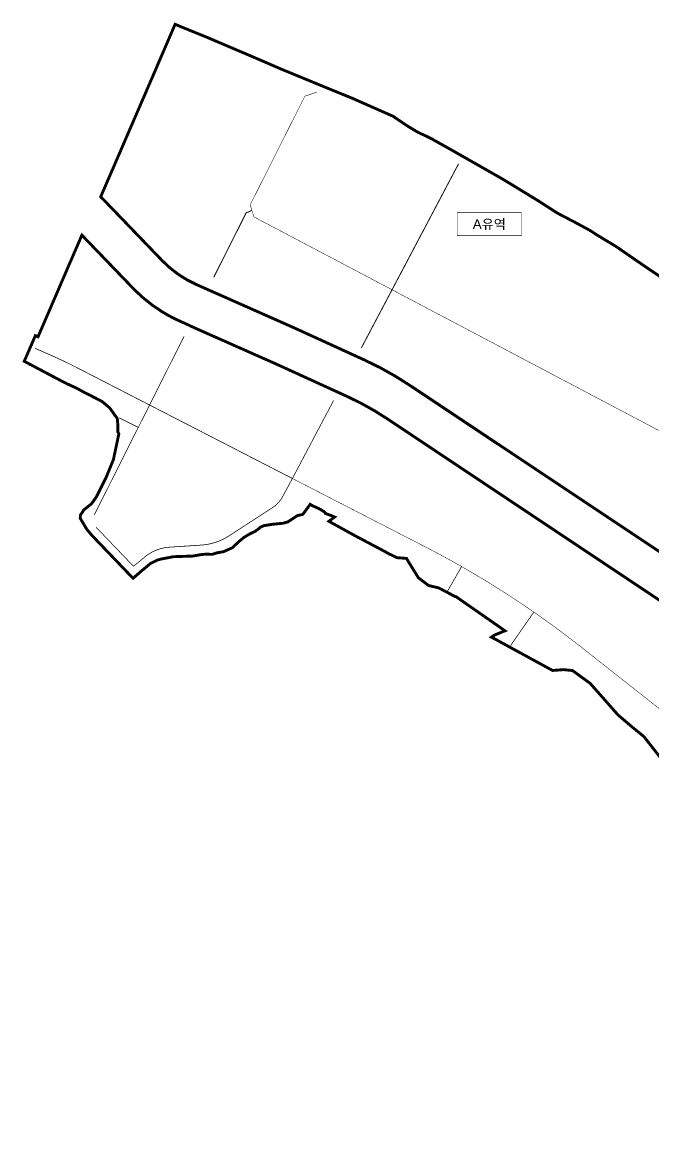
# Model space of a CAD drawing. Header units: millimetres. Extents: x 744 to 8830, y 985 to 5806.
# Drawn here: x 2329 to 2984, y 4406 to 5570 of the extents above; entities that cross this region are included whole.
import ezdxf
from ezdxf.enums import TextEntityAlignment as Align

# ---------------------------------------------------------------- set-up
doc = ezdxf.new("R2010")
doc.units = ezdxf.units.MM
doc.linetypes.add('DASHED2', pattern=[0.375, 0.25, -0.125])
for name, color, linetype in [('00.A유역', 2, 'Continuous'), ('00.G유역', 42, 'Continuous'), ('01.우수관로', 6, 'Continuous'), ('01.우수암거', 200, 'Continuous')]:
    doc.layers.add(name, color=color, linetype=linetype)
doc.styles.get("Standard").update_dxf_attribs({"font": 'arial.ttf'})

msp = doc.modelspace()

# ---------------------------------------------------------------- linework, layer by layer
at = {"layer": '00.A유역', "linetype": 'DASHED2', "ltscale": 5, "const_width": 3, "flags": 128}
msp.add_lwpolyline([(2410.257218212137, 5388.583393181101), (2474.263757534747, 5322.072105401146, 0.09715139686869961), (2509.740048399966, 5297.229938415994), (2515.994542020126, 5294.457779087135), (2526.978136887061, 5289.589555242923), (2565.265944231374, 5272.619372082243), (2576.262368485724, 5267.745461909517), (2610.911626651083, 5252.387981337155), (2667.557319253639, 5226.481717325232), (2685.773194317866, 5218.147278953586, -0.03869932864829972), (2731.282569317016, 5192.648553533838), (3131.695955276999, 4925.665139346393, 0.684958015897005), (3139.322413372152, 4931.030050423064), (3128.637939779772, 4974.062651567985), (3123.828601030094, 4992.725483055585), (3117.637591476363, 5016.247436195912), (3110.289768187897, 5044.065399718946), (3103.041558475132, 5071.745713093618), (3102.136682856144, 5075.255296028054), (3095.390149575178, 5101.43079626596), (3093.336015689114, 5109.417960201225), (3084.337362592734, 5145.363223743692), (3075.394918280261, 5182.431686163307), (3066.811518352639, 5219.832686191434), (3057.936839824411, 5261.221819647015), (3037.013148983606, 5275.399975295246), (3015.39314898361, 5289.949975295234), (3009.543148983605, 5293.81997529523), (2982.283148983595, 5312.079975295239), (2962.623148983621, 5325.509975295232), (2947.123148983621, 5336.269975295241), (2925.583148983613, 5349.349975295199), (2918.833148983613, 5353.739975295213), (2902.963148983617, 5362.289975295202), (2885.473148983598, 5371.419975295206), (2865.733148983607, 5384.119975295218), (2844.39314898361, 5397.179975295216), (2827.573148983603, 5407.389975295237), (2768.90314898362, 5440.799975295211), (2757.883148983601, 5446.909975295197), (2754.963148983617, 5448.599975295199), (2748.093148983622, 5452.049975295211), (2740.353148983602, 5455.55997529522), (2728.353148983602, 5462.789975295202), (2714.553148983614, 5472.229975295204), (2671.623148983621, 5491.189975295225), (2648.073148983603, 5500.779975295251), (2597.633148983601, 5521.55997529522), (2573.333148983613, 5532.099975295199), (2521.053148983614, 5554.379975295227), (2492.983148983607, 5565.789975295202), (2487.683148983619, 5568.06997529523), (2485.793148983605, 5563.679975295216), (2472.043148983605, 5531.709975295244), (2466.973148983598, 5519.919975295206), (2456.223148983598, 5494.929975295216), (2440.263148983606, 5457.989975295213), (2424.823148983603, 5422.199975295234), (2418.843148983622, 5408.359975295209)], format="xyb", close=True, dxfattribs=at)
at = {"layer": '00.A유역', "ltscale": 5, "const_width": 0.5, "flags": 128}
msp.add_lwpolyline([(2780.999371757134, 5348.026465664743), (2847.920484552262, 5348.026465664743), (2847.920484552262, 5372.02646566486), (2780.999371757134, 5372.02646566486)], close=True, dxfattribs=at)
at = {"layer": '00.G유역', "linetype": 'DASHED2', "ltscale": 5, "const_width": 3, "flags": 128}
msp.add_lwpolyline([(2647.010608052093, 5189.694587562475), (2593.667603130816, 5214.090404882221), (2556.612090680384, 5230.514401894538), (2545.615666426151, 5235.388312067496), (2509.011749091049, 5251.612150012001), (2496.308679925118, 5257.512866247745, -0.03974341352247428), (2474.49467552836, 5268.646413054326, -0.06167192095773989), (2444.879951189636, 5292.329119945769, -0.001711183289280267), (2444.145014502734, 5293.087604056995), (2390.704904200844, 5348.618969959565), (2389.6631489836, 5346.219975295253), (2377.813148983623, 5318.759975295232), (2362.213148983617, 5282.549975295211), (2350.4131489836, 5255.199975295234), (2345.073148983603, 5242.859975295209), (2342.323148983603, 5244.06997529523), (2339.533148983595, 5237.649975295246), (2332.363148983612, 5221.05997529522), (2330.733148983607, 5217.329975295239), (2372.613148983612, 5195.189975295225), (2385.613148983612, 5189.139975295237), (2391.4131489836, 5185.919975295206), (2400.371456543173, 5181.325402290162), (2411.593148983622, 5175.56997529523), (2419.533148983595, 5168.909975295197), (2420.743148983616, 5167.219975295253), (2427.543148983605, 5157.749975295223), (2428.123148983621, 5150.839975295248), (2428.15314898362, 5143.649975295246), (2429.1631489836, 5141.859975295209), (2423.493148983616, 5115.029975295251), (2415.763148983606, 5096.119975295218), (2405.693148983599, 5076.06997529523), (2400.803148983614, 5069.139975295237), (2392.723148983598, 5062.669975295206), (2389.1631489836, 5057.189975295225), (2388.993148983616, 5053.919975295206), (2392.231556782543, 5048.470319880298), (2395.803148983614, 5042.459975295244), (2401.013148983606, 5036.259975295232), (2442.64314898361, 4992.81997529523), (2443.9131489836, 4991.489975295213), (2443.913338457656, 4991.494560191883), (2443.915538123882, 4991.492264887967), (2443.915646790832, 4991.492151496359), (2448.573148983603, 4995.549975295211), (2452.483148983607, 4998.959975295244), (2462.253148983596, 5007.049975295211), (2469.423148983609, 5010.529975295251), (2472.113636089591, 5011.318915123304), (2486.003148983596, 5013.989975295213), (2494.503148983596, 5014.259975295232), (2505.9131489836, 5014.629975295227), (2515.333148983613, 5016.239975295213), (2519.853148983602, 5016.619975295218), (2526.173148983609, 5016.409975295197), (2531.353148983602, 5018.009975295232), (2537.983148983607, 5019.189975295225), (2547.043148983605, 5023.189975295225), (2554.64314898361, 5030.279975295251), (2559.553148983614, 5034.229975295204), (2564.973148983598, 5037.479975295204), (2571.213148983617, 5040.539975295202), (2573.553148983614, 5042.209975295244), (2576.673148983609, 5044.869975295218), (2580.146196713453, 5046.348928634727), (2589.253148983596, 5047.719975295253), (2599.823148983603, 5048.779975295251), (2604.833148983613, 5050.139975295237), (2614.743148983616, 5056.669975295206), (2620.4131489836, 5057.999975295223), (2627.693148983599, 5067.769975295241), (2628.113148983612, 5068.469975295253), (2630.613148983612, 5066.939975295225), (2637.483148983607, 5063.919975295206), (2642.9131489836, 5060.649975295246), (2644.003148983596, 5058.969975295253), (2649.113148983612, 5057.139975295237), (2653.573148983603, 5055.219975295253), (2647.583148983613, 5050.80997529522), (2675.753148983596, 5035.279975295251), (2702.883148983601, 5020.929975295216), (2709.923148983609, 5017.06997529523), (2718.353148983602, 5012.969975295253), (2728.40314898362, 5012.199975295234), (2730.693148983599, 5008.239975295213), (2740.6631489836, 4992.119975295218), (2751.223148983598, 4984.009975295232), (2761.763148983606, 4981.519975295241), (2779.073148983603, 4972.429975295216), (2780.123148983621, 4972.199975295234), (2789.753148983596, 4965.439975295225), (2821.973148983598, 4943.029975295251), (2830.743148983616, 4936.859975295209), (2820.133148983601, 4932.519975295241), (2816.713148983617, 4930.259975295232), (2880.313148983623, 4895.56997529523), (2891.713148983617, 4896.429975295216), (2901.033148983595, 4895.509975295232), (2919.40314898362, 4882.109975295209), (2948.4131489836, 4849.229975295204), (2963.313148983623, 4836.539975295202), (2975.253148983596, 4826.81997529523), (2993.383148983601, 4803.639975295237), (3002.923148983609, 4807.449975295234), (3004.133148983601, 4792.369975295218), (3005.39314898361, 4773.009975295232), (3007.253148983596, 4747.619975295218), (3008.183148983619, 4739.489975295213), (3009.533148983595, 4728.169975295206), (3014.383148983601, 4706.299975295211), (3015.803148983614, 4705.759975295232), (3018.613148983612, 4688.999975295223), (3019.39314898361, 4684.359975295209), (3021.753148983596, 4671.699975295234), (3025.003148983596, 4654.299975295211), (3028.563148983623, 4651.499975295223), (3031.533148983595, 4639.149975295246), (3030.773148983615, 4632.679975295216), (3023.713148983617, 4605.009975295232), (3022.853148983602, 4594.539975295202), (3016.053148983614, 4579.479975295204), (3012.833148983613, 4576.499975295223), (3014.783148983595, 4574.509975295232), (3016.993148983616, 4574.289975295202), (3015.423148983609, 4562.099975295199), (3014.203148983608, 4544.699975295234), (3014.723148983598, 4534.179975295216), (3016.629953697193, 4524.5768645999), (3017.203148983608, 4524.849975295199), (3019.203148983608, 4521.539975295202), (3025.373148983621, 4512.529975295251), (3031.323148983603, 4505.029975295251), (3037.733148983607, 4498.029975295251), (3040.693148983599, 4496.669975295206), (3042.553148983614, 4495.919975295206), (3045.933148983619, 4495.829975295239), (3051.503148983596, 4495.679975295216), (3063.223148983598, 4492.439975295225), (3078.753148983596, 4490.129975295227), (3126.263148983606, 4490.479975295204), (3129.64314898361, 4491.409975295197), (3135.9131489836, 4491.649975295246), (3144.373148983621, 4489.56997529523), (3150.90314898362, 4486.789975295202), (3153.033148983595, 4485.509975295232), (3167.133148983601, 4482.009975295232), (3170.013148983606, 4480.259975295232), (3170.933148983619, 4480.459975295244), (3174.353148983602, 4483.609975295209), (3184.373148983621, 4478.729975295204), (3192.14314898361, 4470.629975295227), (3195.743148983616, 4463.989975295213), (3198.723148983598, 4454.209975295244), (3198.033148983595, 4448.999975295223), (3196.433148983619, 4448.929975295216), (3196.343148983622, 4444.289975295202), (3186.9131489836, 4409.439975295225), (3185.65314898362, 4396.969975295253), (3186.033148983595, 4386.549975295211), (3188.743148983616, 4376.399975295246), (3190.833148983613, 4374.479975295204), (3184.053148983614, 4356.159975295197), (3125.593148983622, 4377.80997529522), (3087.253148983596, 4341.479975295204), (3045.383148983601, 4348.539975295202), (3002.543148983605, 4370.419975295206), (2867.14314898361, 4353.239975295213), (2864.503148983596, 4351.239975295213), (2847.343148983622, 4343.959975295244), (2847.843148983593, 4342.739975295213), (2850.323148983603, 4336.719975295253), (2851.993148983616, 4329.719975295253), (2851.623148983621, 4327.05997529522), (2849.303148983614, 4301.769975295241), (2841.093148983622, 4290.009975295232), (2840.39314898361, 4285.079975295239), (2843.023148983615, 4287.30997529522), (2845.413148983542, 4286.979975295204), (2855.313148983623, 4285.629975295227), (2851.743148983616, 4254.369975295218), (2842.473148983598, 4253.839975295248), (2833.90314898362, 4250.349975295199), (2836.233148983607, 4244.739975295213), (2845.183148983619, 4225.369975295218), (2844.89314898361, 4221.119975295218), (2852.811405941626, 4220.7568529941), (2862.811405941626, 4221.760229894551), (2945.11074344111, 4174.184168041751), (2991.174159886708, 4147.555570333041), (2989.109347277743, 4143.995155585008, 0.02734499786526464), (2969.523894998783, 4105.520463316128, 0.02162693145693618), (2957.079633797504, 4073.713616910865, 0.05340059409748045), (2938.473980900962, 3991.663661183682), (3034.327595964438, 3991.663661183624), (3184.442222495316, 3991.663661183507, -0.0137374694461593), (3188.414988885561, 4011.155910742187), (3188.698321794262, 4012.655866611991, -0.1774324721870351), (3217.858160537304, 4086.054825384004), (3266.999035450121, 4140.005330201771), (3277.861839408099, 4157.871462513469), (3377.761497174695, 4267.548731740748, 0.1088136518950886), (3407.146092618015, 4318.632369759269), (3460.297669481035, 4487.327354252348), (3465.46881992188, 4513.722768991147), (3490.595100904655, 4593.469746050318, 0.3387256348603816), (3469.872741817453, 4650.600024216876), (3426.264558429582, 4678.529502703177), (3401.113809577146, 4694.960830226957), (3226.921852915359, 4811.472285474136), (3210.266163793262, 4822.612745774104), (3122.562109453851, 4881.275196084587), (2707.982674502695, 5157.704099014643, 0.03980445295883214), (2666.951797497444, 5180.574711103234)], format="xyb", close=True, dxfattribs=at)
at = {"layer": '01.우수관로'}
for points, const_width in [([(2782.529701535022, 5422.894130394803), (2749.290814394844, 5359.91695448891)], 1), ([(2527.92468060636, 5304.834998360961), (2561.604010799187, 5371.851803347594), (2567.524216496924, 5374.326797047988)], 1), ([(2713.325608552332, 5291.774267121402), (2681.339802204704, 5231.17128290138)], 1), ([(2461.085700859534, 5171.835474723726), (2497.008565353244, 5243.316575773477)], 0.75), ([(2461.085700859679, 5171.835474724017), (2407.738084223456, 5199.295114174669)], 0.75), ([(2449.347900719658, 5148.479016664913), (2461.085700859534, 5171.835474723668)], 0.75), ([(2461.085700859505, 5171.835474723668), (2523.251426653776, 5139.836886486979)], 0.75), ([(2652.619897048149, 5176.756148260503), (2628.330353856829, 5130.735147985057)], 0.75), ([(2429.583759631685, 5158.411496043564), (2449.347900719658, 5148.479016664913)], 0.75), ([(2403.565499452219, 5057.378919347606), (2420.572181593001, 5091.219660662531), (2449.347900719687, 5148.479016664913)], 0.75), ([(2523.251426653776, 5139.836886486979), (2609.65959909033, 5095.359974253524)], 0.75), ([(2628.330353856858, 5130.735147985057), (2609.65959909033, 5095.359974253524)], 0.75), ([(2444.428499787886, 5003.96044414177), (2405.486270548296, 5044.600155168746)], 0.75), ([(2770.414181382119, 4976.977058801751), (2785.667686006505, 5003.738484268959)], 0.75), ([(2835.547025008345, 4919.979127618726), (2860.811962116029, 4956.366398399006)], 0.75)]:
    msp.add_lwpolyline(points, dxfattribs=dict(at, const_width=const_width))
msp.add_lwpolyline([(2749.290814394844, 5359.91695448891, 1, 1, 0), (2713.325608552332, 5291.774267121402, 0, 0, 0)], format="xyseb", dxfattribs=at)
at = {"layer": '01.우수관로', "const_width": 0.75}
for points in [[(2407.738084223456, 5199.295114174669), (2385.621305817287, 5210.679292121795, 0.01609869643677765), (2356.541786551112, 5224.482064716818), (2341.937619875811, 5230.846394830975)], [(2569.830330625337, 5052.599774574928), (2589.290622448243, 5065.244338857834, 0.1261153799311319), (2599.375866132686, 5076.208177394301), (2609.659599090359, 5095.359974253641)], [(2516.743408325958, 5026.182424353037, 0.1205074295572861), (2543.653784643408, 5035.59124143539), (2569.830330625366, 5052.59977457487)], [(2444.428499787857, 5003.96044414177), (2456.248256991981, 5013.78736912396, -0.158460649939103), (2481.520637359659, 5023.860597206056), (2516.743408325958, 5026.182424353037)]]:
    msp.add_lwpolyline(points, format="xyb", dxfattribs=at)
at = {"layer": '01.우수암거', "color": 2, "const_width": 0.5}
for points in [[(2594.855963313035, 5438.018191014949), (2622.611606433478, 5493.247749084849), (2634.871535977974, 5497.306644607927)], [(2567.524216496895, 5374.326797047988), (2565.704804430527, 5380.011766327845), (2594.855963313035, 5438.018191014949)], [(2634.361278758515, 5333.451055708234), (2569.680554335748, 5367.589063140864), (2567.524216496924, 5374.326797047988)], [(2713.325608552332, 5291.774267121402), (2634.361278758515, 5333.451055708234)], [(2801.76354284001, 5245.09738022835), (2713.325608552332, 5291.774267121402)], [(2880.697974354218, 5203.436371732047), (2801.763542840039, 5245.09738022835)], [(2978.639411533441, 5151.743606379963), (2880.697974354218, 5203.436371732047)], [(3065.35362439444, 5105.976486892914), (2978.63941153347, 5151.743606379963)], [(2609.65959909033, 5095.359974253524), (2692.258706249922, 5052.843703672765)], [(2969.548367653639, 4872.95947001433), (3069.259301009457, 4794.304958315168)]]:
    msp.add_lwpolyline(points, dxfattribs=at)
for points in [[(2692.258706267559, 5052.843703704488), (2748.137744980064, 5024.081064366337, -0.01067336715539701), (2785.667686034911, 5003.738484288866, -0.01067336715539701)], [(2785.667686006505, 5003.738484268959, -0.02221847402172236), (2860.811962116, 4956.366398398948, -0.02151009245907329)], [(2860.811962116029, 4956.366398399006, -0.01524528378845975), (2909.807743706493, 4920.084388486352), (2969.54836765361, 4872.95947001433)]]:
    msp.add_lwpolyline(points, format="xyb", dxfattribs=at)

# ---------------------------------------------------------------- texts
at = {"layer": '00.A유역', "color": 7, "linetype": 'DASHED2', "ltscale": 50}
msp.add_text('A유역', height=10, dxfattribs=at).set_placement((2814.459928154698, 5360.026465664801), align=Align.MIDDLE_CENTER)

doc.saveas('drawing.dxf')
